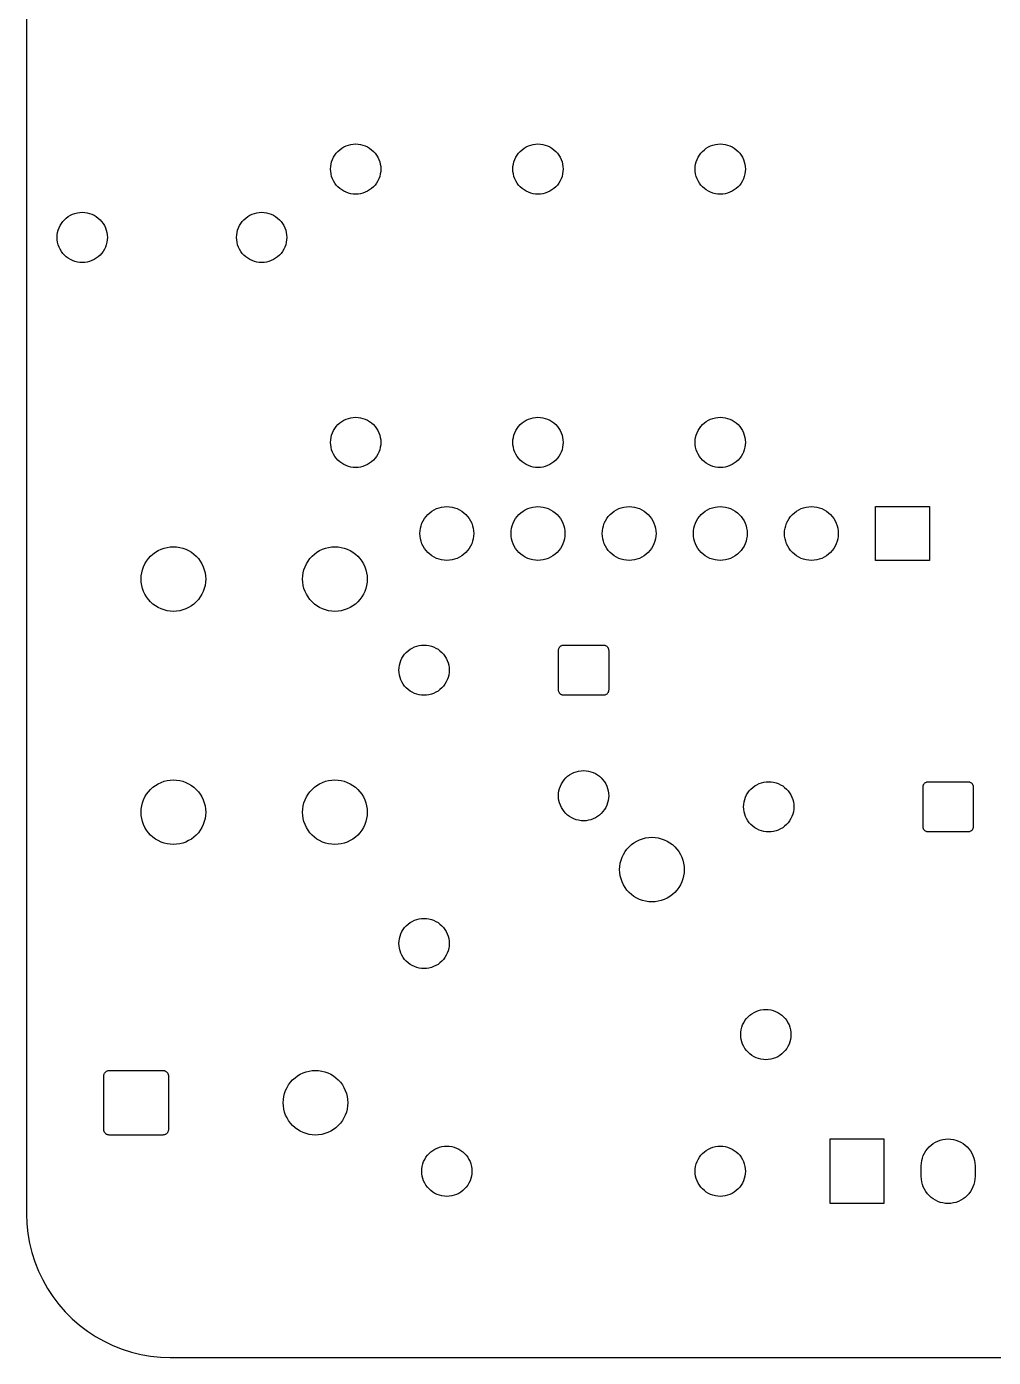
# Model space of a CAD drawing. Header units: millimetres. Extents: x 0 to 102, y 0 to 73.
# Drawn here: x 0 to 26.94, y 0 to 37.1 of the extents above; entities that cross this region are included whole.
import ezdxf

# ---------------------------------------------------------------- set-up
doc = ezdxf.new("R2010")
doc.units = ezdxf.units.MM
doc.layers.add('MASK_OPENINGS', color=5, linetype='Continuous')
doc.layers.add('OUTLINE', color=1, linetype='Continuous')

msp = doc.modelspace()

# ---------------------------------------------------------------- linework, layer by layer
at = {"layer": 'MASK_OPENINGS', "color": 5}
for points in [[(8.67511, 32.63511), (8.62899, 32.686), (8.58807, 32.74117), (8.55276, 32.80008), (8.5234, 32.86217), (8.50026, 32.92684), (8.48357, 32.99346), (8.47349, 33.0614), (8.47012, 33.13), (8.47349, 33.1986), (8.48357, 33.26654), (8.50026, 33.33317), (8.5234, 33.39783), (8.55276, 33.45992), (8.58807, 33.51883), (8.62899, 33.574), (8.67511, 33.62489), (8.726, 33.67102), (8.78117, 33.71193), (8.84008, 33.74724), (8.90217, 33.77661), (8.96684, 33.79974), (9.03346, 33.81643), (9.1014, 33.82651), (9.17, 33.82988), (9.2386, 33.82651), (9.30654, 33.81643), (9.37316, 33.79974), (9.43783, 33.77661), (9.49992, 33.74724), (9.55883, 33.71193), (9.614, 33.67102), (9.66489, 33.62489), (9.71101, 33.574), (9.75193, 33.51883), (9.78724, 33.45992), (9.8166, 33.39783), (9.83974, 33.33317), (9.85643, 33.26654), (9.86651, 33.1986), (9.86988, 33.13), (9.86651, 33.0614), (9.85643, 32.99346), (9.83974, 32.92684), (9.8166, 32.86217), (9.78724, 32.80008), (9.75193, 32.74117), (9.71101, 32.686), (9.66489, 32.63511), (9.614, 32.58899), (9.55883, 32.54807), (9.49992, 32.51276), (9.43783, 32.4834), (9.37316, 32.46026), (9.30654, 32.44357), (9.2386, 32.43349), (9.17, 32.43012), (9.1014, 32.43349), (9.03346, 32.44357), (8.96684, 32.46026), (8.90217, 32.4834), (8.84008, 32.51276), (8.78117, 32.54807), (8.726, 32.58899), (8.67511, 32.63511)], [(13.75511, 32.63511), (13.70899, 32.686), (13.66807, 32.74117), (13.63276, 32.80008), (13.6034, 32.86217), (13.58026, 32.92684), (13.56357, 32.99346), (13.55349, 33.0614), (13.55012, 33.13), (13.55349, 33.1986), (13.56357, 33.26654), (13.58026, 33.33317), (13.6034, 33.39783), (13.63276, 33.45992), (13.66807, 33.51883), (13.70899, 33.574), (13.75511, 33.62489), (13.806, 33.67102), (13.86117, 33.71193), (13.92008, 33.74724), (13.98217, 33.77661), (14.04684, 33.79974), (14.11346, 33.81643), (14.1814, 33.82651), (14.25, 33.82988), (14.3186, 33.82651), (14.38654, 33.81643), (14.45316, 33.79974), (14.51783, 33.77661), (14.57992, 33.74724), (14.63883, 33.71193), (14.694, 33.67102), (14.74489, 33.62489), (14.79101, 33.574), (14.83193, 33.51883), (14.86724, 33.45992), (14.8966, 33.39783), (14.91974, 33.33317), (14.93643, 33.26654), (14.94651, 33.1986), (14.94988, 33.13), (14.94651, 33.0614), (14.93643, 32.99346), (14.91974, 32.92684), (14.8966, 32.86217), (14.86724, 32.80008), (14.83193, 32.74117), (14.79101, 32.686), (14.74489, 32.63511), (14.694, 32.58899), (14.63883, 32.54807), (14.57992, 32.51276), (14.51783, 32.4834), (14.45316, 32.46026), (14.38654, 32.44357), (14.3186, 32.43349), (14.25, 32.43012), (14.1814, 32.43349), (14.11346, 32.44357), (14.04684, 32.46026), (13.98217, 32.4834), (13.92008, 32.51276), (13.86117, 32.54807), (13.806, 32.58899), (13.75511, 32.63511)], [(18.83511, 32.63511), (18.78899, 32.686), (18.74807, 32.74117), (18.71276, 32.80008), (18.6834, 32.86217), (18.66026, 32.92684), (18.64357, 32.99346), (18.63349, 33.0614), (18.63012, 33.13), (18.63349, 33.1986), (18.64357, 33.26654), (18.66026, 33.33317), (18.6834, 33.39783), (18.71276, 33.45992), (18.74807, 33.51883), (18.78899, 33.574), (18.83511, 33.62489), (18.886, 33.67102), (18.94117, 33.71193), (19.00008, 33.74724), (19.06217, 33.77661), (19.12684, 33.79974), (19.19346, 33.81643), (19.2614, 33.82651), (19.33, 33.82988), (19.3986, 33.82651), (19.46654, 33.81643), (19.53316, 33.79974), (19.59783, 33.77661), (19.65992, 33.74724), (19.71883, 33.71193), (19.774, 33.67102), (19.82489, 33.62489), (19.87101, 33.574), (19.91193, 33.51883), (19.94724, 33.45992), (19.9766, 33.39783), (19.99974, 33.33317), (20.01643, 33.26654), (20.02651, 33.1986), (20.02988, 33.13), (20.02651, 33.0614), (20.01643, 32.99346), (19.99974, 32.92684), (19.9766, 32.86217), (19.94724, 32.80008), (19.91193, 32.74117), (19.87101, 32.686), (19.82489, 32.63511), (19.774, 32.58899), (19.71883, 32.54807), (19.65992, 32.51276), (19.59783, 32.4834), (19.53316, 32.46026), (19.46654, 32.44357), (19.3986, 32.43349), (19.33, 32.43012), (19.2614, 32.43349), (19.19346, 32.44357), (19.12684, 32.46026), (19.06217, 32.4834), (19.00008, 32.51276), (18.94117, 32.54807), (18.886, 32.58899), (18.83511, 32.63511)], [(1.05511, 30.73011), (1.00899, 30.781), (0.96807, 30.83617), (0.93276, 30.89508), (0.9034, 30.95717), (0.88026, 31.02184), (0.86357, 31.08846), (0.85349, 31.1564), (0.85012, 31.225), (0.85349, 31.2936), (0.86357, 31.36154), (0.88026, 31.42816), (0.9034, 31.49283), (0.93276, 31.55492), (0.96807, 31.61383), (1.00899, 31.669), (1.05511, 31.71989), (1.106, 31.76601), (1.16117, 31.80693), (1.22008, 31.84224), (1.28217, 31.8716), (1.34684, 31.89474), (1.41346, 31.91143), (1.4814, 31.92151), (1.55, 31.92488), (1.6186, 31.92151), (1.68654, 31.91143), (1.75316, 31.89474), (1.81783, 31.8716), (1.87992, 31.84224), (1.93883, 31.80693), (1.994, 31.76601), (2.04489, 31.71989), (2.09101, 31.669), (2.13193, 31.61383), (2.16724, 31.55492), (2.1966, 31.49283), (2.21974, 31.42816), (2.23643, 31.36154), (2.24651, 31.2936), (2.24988, 31.225), (2.24651, 31.1564), (2.23643, 31.08846), (2.21974, 31.02184), (2.1966, 30.95717), (2.16724, 30.89508), (2.13193, 30.83617), (2.09101, 30.781), (2.04489, 30.73011), (1.994, 30.68399), (1.93883, 30.64307), (1.87992, 30.60776), (1.81783, 30.5784), (1.75316, 30.55526), (1.68654, 30.53857), (1.6186, 30.52849), (1.55, 30.52512), (1.4814, 30.52849), (1.41346, 30.53857), (1.34684, 30.55526), (1.28217, 30.5784), (1.22008, 30.60776), (1.16117, 30.64307), (1.106, 30.68399), (1.05511, 30.73011)], [(6.05511, 30.73011), (6.00899, 30.781), (5.96807, 30.83617), (5.93276, 30.89508), (5.9034, 30.95717), (5.88026, 31.02184), (5.86357, 31.08846), (5.85349, 31.1564), (5.85012, 31.225), (5.85349, 31.2936), (5.86357, 31.36154), (5.88026, 31.42816), (5.9034, 31.49283), (5.93276, 31.55492), (5.96807, 31.61383), (6.00899, 31.669), (6.05511, 31.71989), (6.106, 31.76601), (6.16117, 31.80693), (6.22008, 31.84224), (6.28217, 31.8716), (6.34684, 31.89474), (6.41346, 31.91143), (6.4814, 31.92151), (6.55, 31.92488), (6.6186, 31.92151), (6.68654, 31.91143), (6.75316, 31.89474), (6.81783, 31.8716), (6.87992, 31.84224), (6.93883, 31.80693), (6.994, 31.76601), (7.04489, 31.71989), (7.09101, 31.669), (7.13193, 31.61383), (7.16724, 31.55492), (7.1966, 31.49283), (7.21974, 31.42816), (7.23643, 31.36154), (7.24651, 31.2936), (7.24988, 31.225), (7.24651, 31.1564), (7.23643, 31.08846), (7.21974, 31.02184), (7.1966, 30.95717), (7.16724, 30.89508), (7.13193, 30.83617), (7.09101, 30.781), (7.04489, 30.73011), (6.994, 30.68399), (6.93883, 30.64307), (6.87992, 30.60776), (6.81783, 30.5784), (6.75316, 30.55526), (6.68654, 30.53857), (6.6186, 30.52849), (6.55, 30.52512), (6.4814, 30.52849), (6.41346, 30.53857), (6.34684, 30.55526), (6.28217, 30.5784), (6.22008, 30.60776), (6.16117, 30.64307), (6.106, 30.68399), (6.05511, 30.73011)], [(8.67511, 25.01511), (8.62899, 25.066), (8.58807, 25.12117), (8.55276, 25.18008), (8.5234, 25.24217), (8.50026, 25.30684), (8.48357, 25.37346), (8.47349, 25.4414), (8.47012, 25.51), (8.47349, 25.5786), (8.48357, 25.64654), (8.50026, 25.71317), (8.5234, 25.77783), (8.55276, 25.83992), (8.58807, 25.89883), (8.62899, 25.954), (8.67511, 26.00489), (8.726, 26.05102), (8.78117, 26.09193), (8.84008, 26.12724), (8.90217, 26.15661), (8.96684, 26.17974), (9.03346, 26.19643), (9.1014, 26.20651), (9.17, 26.20988), (9.2386, 26.20651), (9.30654, 26.19643), (9.37316, 26.17974), (9.43783, 26.15661), (9.49992, 26.12724), (9.55883, 26.09193), (9.614, 26.05102), (9.66489, 26.00489), (9.71101, 25.954), (9.75193, 25.89883), (9.78724, 25.83992), (9.8166, 25.77783), (9.83974, 25.71317), (9.85643, 25.64654), (9.86651, 25.5786), (9.86988, 25.51), (9.86651, 25.4414), (9.85643, 25.37346), (9.83974, 25.30684), (9.8166, 25.24217), (9.78724, 25.18008), (9.75193, 25.12117), (9.71101, 25.066), (9.66489, 25.01511), (9.614, 24.96899), (9.55883, 24.92807), (9.49992, 24.89276), (9.43783, 24.8634), (9.37316, 24.84026), (9.30654, 24.82357), (9.2386, 24.81349), (9.17, 24.81012), (9.1014, 24.81349), (9.03346, 24.82357), (8.96684, 24.84026), (8.90217, 24.8634), (8.84008, 24.89276), (8.78117, 24.92807), (8.726, 24.96899), (8.67511, 25.01511)], [(13.75511, 25.01511), (13.70899, 25.066), (13.66807, 25.12117), (13.63276, 25.18008), (13.6034, 25.24217), (13.58026, 25.30684), (13.56357, 25.37346), (13.55349, 25.4414), (13.55012, 25.51), (13.55349, 25.5786), (13.56357, 25.64654), (13.58026, 25.71317), (13.6034, 25.77783), (13.63276, 25.83992), (13.66807, 25.89883), (13.70899, 25.954), (13.75511, 26.00489), (13.806, 26.05102), (13.86117, 26.09193), (13.92008, 26.12724), (13.98217, 26.15661), (14.04684, 26.17974), (14.11346, 26.19643), (14.1814, 26.20651), (14.25, 26.20988), (14.3186, 26.20651), (14.38654, 26.19643), (14.45316, 26.17974), (14.51783, 26.15661), (14.57992, 26.12724), (14.63883, 26.09193), (14.694, 26.05102), (14.74489, 26.00489), (14.79101, 25.954), (14.83193, 25.89883), (14.86724, 25.83992), (14.8966, 25.77783), (14.91974, 25.71317), (14.93643, 25.64654), (14.94651, 25.5786), (14.94988, 25.51), (14.94651, 25.4414), (14.93643, 25.37346), (14.91974, 25.30684), (14.8966, 25.24217), (14.86724, 25.18008), (14.83193, 25.12117), (14.79101, 25.066), (14.74489, 25.01511), (14.694, 24.96899), (14.63883, 24.92807), (14.57992, 24.89276), (14.51783, 24.8634), (14.45316, 24.84026), (14.38654, 24.82357), (14.3186, 24.81349), (14.25, 24.81012), (14.1814, 24.81349), (14.11346, 24.82357), (14.04684, 24.84026), (13.98217, 24.8634), (13.92008, 24.89276), (13.86117, 24.92807), (13.806, 24.96899), (13.75511, 25.01511)], [(18.83511, 25.01511), (18.78899, 25.066), (18.74807, 25.12117), (18.71276, 25.18008), (18.6834, 25.24217), (18.66026, 25.30684), (18.64357, 25.37346), (18.63349, 25.4414), (18.63012, 25.51), (18.63349, 25.5786), (18.64357, 25.64654), (18.66026, 25.71317), (18.6834, 25.77783), (18.71276, 25.83992), (18.74807, 25.89883), (18.78899, 25.954), (18.83511, 26.00489), (18.886, 26.05102), (18.94117, 26.09193), (19.00008, 26.12724), (19.06217, 26.15661), (19.12684, 26.17974), (19.19346, 26.19643), (19.2614, 26.20651), (19.33, 26.20988), (19.3986, 26.20651), (19.46654, 26.19643), (19.53316, 26.17974), (19.59783, 26.15661), (19.65992, 26.12724), (19.71883, 26.09193), (19.774, 26.05102), (19.82489, 26.00489), (19.87101, 25.954), (19.91193, 25.89883), (19.94724, 25.83992), (19.9766, 25.77783), (19.99974, 25.71317), (20.01643, 25.64654), (20.02651, 25.5786), (20.02988, 25.51), (20.02651, 25.4414), (20.01643, 25.37346), (19.99974, 25.30684), (19.9766, 25.24217), (19.94724, 25.18008), (19.91193, 25.12117), (19.87101, 25.066), (19.82489, 25.01511), (19.774, 24.96899), (19.71883, 24.92807), (19.65992, 24.89276), (19.59783, 24.8634), (19.53316, 24.84026), (19.46654, 24.82357), (19.3986, 24.81349), (19.33, 24.81012), (19.2614, 24.81349), (19.19346, 24.82357), (19.12684, 24.84026), (19.06217, 24.8634), (19.00008, 24.89276), (18.94117, 24.92807), (18.886, 24.96899), (18.83511, 25.01511)], [(11.17976, 22.43976), (11.13034, 22.49428), (11.0865, 22.55339), (11.04867, 22.61651), (11.0172, 22.68303), (10.99241, 22.75232), (10.97453, 22.82371), (10.96373, 22.8965), (10.96012, 22.97), (10.96373, 23.0435), (10.97453, 23.11629), (10.99241, 23.18768), (11.0172, 23.25697), (11.04867, 23.32349), (11.0865, 23.38661), (11.13034, 23.44572), (11.17976, 23.50024), (11.23428, 23.54966), (11.29339, 23.5935), (11.35651, 23.63133), (11.42303, 23.6628), (11.49232, 23.68759), (11.56371, 23.70547), (11.6365, 23.71627), (11.71, 23.71988), (11.7835, 23.71627), (11.85629, 23.70547), (11.92768, 23.68759), (11.99697, 23.6628), (12.06349, 23.63133), (12.12661, 23.5935), (12.18572, 23.54966), (12.24024, 23.50024), (12.28966, 23.44572), (12.3335, 23.38661), (12.37133, 23.32349), (12.4028, 23.25697), (12.42759, 23.18768), (12.44547, 23.11629), (12.45627, 23.0435), (12.45988, 22.97), (12.45627, 22.8965), (12.44547, 22.82371), (12.42759, 22.75232), (12.4028, 22.68303), (12.37133, 22.61651), (12.3335, 22.55339), (12.28966, 22.49428), (12.24024, 22.43976), (12.18572, 22.39034), (12.12661, 22.3465), (12.06349, 22.30867), (11.99697, 22.2772), (11.92768, 22.25241), (11.85629, 22.23453), (11.7835, 22.22373), (11.71, 22.22012), (11.6365, 22.22373), (11.56371, 22.23453), (11.49232, 22.25241), (11.42303, 22.2772), (11.35651, 22.30867), (11.29339, 22.3465), (11.23428, 22.39034), (11.17976, 22.43976)], [(13.71976, 22.43976), (13.67034, 22.49428), (13.6265, 22.55339), (13.58867, 22.61651), (13.5572, 22.68303), (13.53241, 22.75232), (13.51453, 22.82371), (13.50373, 22.8965), (13.50012, 22.97), (13.50373, 23.0435), (13.51453, 23.11629), (13.53241, 23.18768), (13.5572, 23.25697), (13.58867, 23.32349), (13.6265, 23.38661), (13.67034, 23.44572), (13.71976, 23.50024), (13.77428, 23.54966), (13.83339, 23.5935), (13.89651, 23.63133), (13.96303, 23.6628), (14.03232, 23.68759), (14.10371, 23.70547), (14.1765, 23.71627), (14.25, 23.71988), (14.3235, 23.71627), (14.39629, 23.70547), (14.46768, 23.68759), (14.53697, 23.6628), (14.60349, 23.63133), (14.66661, 23.5935), (14.72572, 23.54966), (14.78024, 23.50024), (14.82966, 23.44572), (14.8735, 23.38661), (14.91133, 23.32349), (14.9428, 23.25697), (14.96759, 23.18768), (14.98547, 23.11629), (14.99627, 23.0435), (14.99988, 22.97), (14.99627, 22.8965), (14.98547, 22.82371), (14.96759, 22.75232), (14.9428, 22.68303), (14.91133, 22.61651), (14.8735, 22.55339), (14.82966, 22.49428), (14.78024, 22.43976), (14.72572, 22.39034), (14.66661, 22.3465), (14.60349, 22.30867), (14.53697, 22.2772), (14.46768, 22.25241), (14.39629, 22.23453), (14.3235, 22.22373), (14.25, 22.22012), (14.1765, 22.22373), (14.10371, 22.23453), (14.03232, 22.25241), (13.96303, 22.2772), (13.89651, 22.30867), (13.83339, 22.3465), (13.77428, 22.39034), (13.71976, 22.43976)], [(16.25976, 22.43976), (16.21034, 22.49428), (16.1665, 22.55339), (16.12867, 22.61651), (16.0972, 22.68303), (16.07241, 22.75232), (16.05453, 22.82371), (16.04373, 22.8965), (16.04012, 22.97), (16.04373, 23.0435), (16.05453, 23.11629), (16.07241, 23.18768), (16.0972, 23.25697), (16.12867, 23.32349), (16.1665, 23.38661), (16.21034, 23.44572), (16.25976, 23.50024), (16.31428, 23.54966), (16.37339, 23.5935), (16.43651, 23.63133), (16.50303, 23.6628), (16.57232, 23.68759), (16.64371, 23.70547), (16.7165, 23.71627), (16.79, 23.71988), (16.8635, 23.71627), (16.93629, 23.70547), (17.00768, 23.68759), (17.07697, 23.6628), (17.14349, 23.63133), (17.20661, 23.5935), (17.26572, 23.54966), (17.32024, 23.50024), (17.36966, 23.44572), (17.4135, 23.38661), (17.45133, 23.32349), (17.4828, 23.25697), (17.50759, 23.18768), (17.52547, 23.11629), (17.53627, 23.0435), (17.53988, 22.97), (17.53627, 22.8965), (17.52547, 22.82371), (17.50759, 22.75232), (17.4828, 22.68303), (17.45133, 22.61651), (17.4135, 22.55339), (17.36966, 22.49428), (17.32024, 22.43976), (17.26572, 22.39034), (17.20661, 22.3465), (17.14349, 22.30867), (17.07697, 22.2772), (17.00768, 22.25241), (16.93629, 22.23453), (16.8635, 22.22373), (16.79, 22.22012), (16.7165, 22.22373), (16.64371, 22.23453), (16.57232, 22.25241), (16.50303, 22.2772), (16.43651, 22.30867), (16.37339, 22.3465), (16.31428, 22.39034), (16.25976, 22.43976)], [(18.79976, 22.43976), (18.75034, 22.49428), (18.7065, 22.55339), (18.66867, 22.61651), (18.6372, 22.68303), (18.61241, 22.75232), (18.59453, 22.82371), (18.58373, 22.8965), (18.58012, 22.97), (18.58373, 23.0435), (18.59453, 23.11629), (18.61241, 23.18768), (18.6372, 23.25697), (18.66867, 23.32349), (18.7065, 23.38661), (18.75034, 23.44572), (18.79976, 23.50024), (18.85428, 23.54966), (18.91339, 23.5935), (18.97651, 23.63133), (19.04303, 23.6628), (19.11232, 23.68759), (19.18371, 23.70547), (19.2565, 23.71627), (19.33, 23.71988), (19.4035, 23.71627), (19.47629, 23.70547), (19.54768, 23.68759), (19.61697, 23.6628), (19.68349, 23.63133), (19.74661, 23.5935), (19.80572, 23.54966), (19.86024, 23.50024), (19.90966, 23.44572), (19.9535, 23.38661), (19.99133, 23.32349), (20.0228, 23.25697), (20.04759, 23.18768), (20.06547, 23.11629), (20.07627, 23.0435), (20.07988, 22.97), (20.07627, 22.8965), (20.06547, 22.82371), (20.04759, 22.75232), (20.0228, 22.68303), (19.99133, 22.61651), (19.9535, 22.55339), (19.90966, 22.49428), (19.86024, 22.43976), (19.80572, 22.39034), (19.74661, 22.3465), (19.68349, 22.30867), (19.61697, 22.2772), (19.54768, 22.25241), (19.47629, 22.23453), (19.4035, 22.22373), (19.33, 22.22012), (19.2565, 22.22373), (19.18371, 22.23453), (19.11232, 22.25241), (19.04303, 22.2772), (18.97651, 22.30867), (18.91339, 22.3465), (18.85428, 22.39034), (18.79976, 22.43976)], [(21.33976, 22.43976), (21.29034, 22.49428), (21.2465, 22.55339), (21.20867, 22.61651), (21.1772, 22.68303), (21.15241, 22.75232), (21.13453, 22.82371), (21.12373, 22.8965), (21.12012, 22.97), (21.12373, 23.0435), (21.13453, 23.11629), (21.15241, 23.18768), (21.1772, 23.25697), (21.20867, 23.32349), (21.2465, 23.38661), (21.29034, 23.44572), (21.33976, 23.50024), (21.39428, 23.54966), (21.45339, 23.5935), (21.51651, 23.63133), (21.58303, 23.6628), (21.65232, 23.68759), (21.72371, 23.70547), (21.7965, 23.71627), (21.87, 23.71988), (21.9435, 23.71627), (22.01629, 23.70547), (22.08768, 23.68759), (22.15697, 23.6628), (22.22349, 23.63133), (22.28661, 23.5935), (22.34572, 23.54966), (22.40024, 23.50024), (22.44966, 23.44572), (22.4935, 23.38661), (22.53133, 23.32349), (22.5628, 23.25697), (22.58759, 23.18768), (22.60547, 23.11629), (22.61627, 23.0435), (22.61988, 22.97), (22.61627, 22.8965), (22.60547, 22.82371), (22.58759, 22.75232), (22.5628, 22.68303), (22.53133, 22.61651), (22.4935, 22.55339), (22.44966, 22.49428), (22.40024, 22.43976), (22.34572, 22.39034), (22.28661, 22.3465), (22.22349, 22.30867), (22.15697, 22.2772), (22.08768, 22.25241), (22.01629, 22.23453), (21.9435, 22.22373), (21.87, 22.22012), (21.7965, 22.22373), (21.72371, 22.23453), (21.65232, 22.25241), (21.58303, 22.2772), (21.51651, 22.30867), (21.45339, 22.3465), (21.39428, 22.39034), (21.33976, 22.43976)], [(25.16, 22.22), (23.66, 22.22), (23.66, 23.72), (25.16, 23.72), (25.16, 22.22)], [(3.45369, 21.06369), (3.39438, 21.12912), (3.34178, 21.20005), (3.29638, 21.2758), (3.25862, 21.35563), (3.22887, 21.43878), (3.20741, 21.52444), (3.19445, 21.6118), (3.19012, 21.7), (3.19445, 21.7882), (3.20741, 21.87556), (3.22887, 21.96122), (3.25862, 22.04437), (3.29638, 22.1242), (3.34178, 22.19995), (3.39438, 22.27088), (3.45369, 22.33631), (3.51912, 22.39562), (3.59005, 22.44822), (3.6658, 22.49362), (3.74563, 22.53138), (3.82878, 22.56113), (3.91444, 22.58259), (4.0018, 22.59555), (4.09, 22.59988), (4.1782, 22.59555), (4.26556, 22.58259), (4.35122, 22.56113), (4.43437, 22.53138), (4.5142, 22.49362), (4.58995, 22.44822), (4.66088, 22.39562), (4.72631, 22.33631), (4.78562, 22.27088), (4.83822, 22.19995), (4.88362, 22.1242), (4.92138, 22.04437), (4.95113, 21.96122), (4.97259, 21.87556), (4.98555, 21.7882), (4.98988, 21.7), (4.98555, 21.6118), (4.97259, 21.52444), (4.95113, 21.43878), (4.92138, 21.35563), (4.88362, 21.2758), (4.83822, 21.20005), (4.78562, 21.12912), (4.72631, 21.06369), (4.66088, 21.00438), (4.58995, 20.95178), (4.5142, 20.90638), (4.43437, 20.86862), (4.35122, 20.83887), (4.26556, 20.81741), (4.1782, 20.80445), (4.09, 20.80012), (4.0018, 20.80445), (3.91444, 20.81741), (3.82878, 20.83887), (3.74563, 20.86862), (3.6658, 20.90638), (3.59005, 20.95178), (3.51912, 21.00438), (3.45369, 21.06369)], [(7.95369, 21.06369), (7.89438, 21.12912), (7.84178, 21.20005), (7.79638, 21.2758), (7.75862, 21.35563), (7.72887, 21.43878), (7.70741, 21.52444), (7.69445, 21.6118), (7.69012, 21.7), (7.69445, 21.7882), (7.70741, 21.87556), (7.72887, 21.96122), (7.75862, 22.04437), (7.79638, 22.1242), (7.84178, 22.19995), (7.89438, 22.27088), (7.95369, 22.33631), (8.01912, 22.39562), (8.09005, 22.44822), (8.1658, 22.49362), (8.24563, 22.53138), (8.32878, 22.56113), (8.41444, 22.58259), (8.5018, 22.59555), (8.59, 22.59988), (8.6782, 22.59555), (8.76556, 22.58259), (8.85122, 22.56113), (8.93437, 22.53138), (9.0142, 22.49362), (9.08995, 22.44822), (9.16088, 22.39562), (9.22631, 22.33631), (9.28562, 22.27088), (9.33822, 22.19995), (9.38362, 22.1242), (9.42138, 22.04437), (9.45113, 21.96122), (9.47259, 21.87556), (9.48555, 21.7882), (9.48988, 21.7), (9.48555, 21.6118), (9.47259, 21.52444), (9.45113, 21.43878), (9.42138, 21.35563), (9.38362, 21.2758), (9.33822, 21.20005), (9.28562, 21.12912), (9.22631, 21.06369), (9.16088, 21.00438), (9.08995, 20.95178), (9.0142, 20.90638), (8.93437, 20.86862), (8.85122, 20.83887), (8.76556, 20.81741), (8.6782, 20.80445), (8.59, 20.80012), (8.5018, 20.80445), (8.41444, 20.81741), (8.32878, 20.83887), (8.24563, 20.86862), (8.1658, 20.90638), (8.09005, 20.95178), (8.01912, 21.00438), (7.95369, 21.06369)], [(10.58011, 18.66511), (10.53399, 18.716), (10.49307, 18.77117), (10.45776, 18.83008), (10.4284, 18.89217), (10.40526, 18.95684), (10.38857, 19.02346), (10.37849, 19.0914), (10.37512, 19.16), (10.37849, 19.2286), (10.38857, 19.29654), (10.40526, 19.36316), (10.4284, 19.42783), (10.45776, 19.48992), (10.49307, 19.54883), (10.53399, 19.604), (10.58011, 19.65489), (10.631, 19.70101), (10.68617, 19.74193), (10.74508, 19.77724), (10.80717, 19.8066), (10.87184, 19.82974), (10.93846, 19.84643), (11.0064, 19.85651), (11.075, 19.85988), (11.1436, 19.85651), (11.21154, 19.84643), (11.27816, 19.82974), (11.34283, 19.8066), (11.40492, 19.77724), (11.46383, 19.74193), (11.519, 19.70101), (11.56989, 19.65489), (11.61601, 19.604), (11.65693, 19.54883), (11.69224, 19.48992), (11.7216, 19.42783), (11.74474, 19.36316), (11.76143, 19.29654), (11.77151, 19.2286), (11.77488, 19.16), (11.77151, 19.0914), (11.76143, 19.02346), (11.74474, 18.95684), (11.7216, 18.89217), (11.69224, 18.83008), (11.65693, 18.77117), (11.61601, 18.716), (11.56989, 18.66511), (11.519, 18.61899), (11.46383, 18.57807), (11.40492, 18.54276), (11.34283, 18.5134), (11.27816, 18.49026), (11.21154, 18.47357), (11.1436, 18.46349), (11.075, 18.46012), (11.0064, 18.46349), (10.93846, 18.47357), (10.87184, 18.49026), (10.80717, 18.5134), (10.74508, 18.54276), (10.68617, 18.57807), (10.631, 18.61899), (10.58011, 18.66511)], [(16.11351, 18.46657), (16.09924, 18.463), (16.08469, 18.46084), (16.06755, 18.46), (14.97245, 18.46), (14.95531, 18.46084), (14.94076, 18.463), (14.92649, 18.46657), (14.91264, 18.47153), (14.89935, 18.47782), (14.88673, 18.48538), (14.87492, 18.49414), (14.86402, 18.50402), (14.85414, 18.51492), (14.84538, 18.52673), (14.83782, 18.53935), (14.83153, 18.55264), (14.82657, 18.56649), (14.823, 18.58076), (14.82084, 18.59531), (14.82, 18.61245), (14.82, 19.70755), (14.82084, 19.72469), (14.823, 19.73924), (14.82657, 19.75351), (14.83153, 19.76736), (14.83782, 19.78065), (14.84538, 19.79327), (14.85414, 19.80508), (14.86402, 19.81598), (14.87492, 19.82586), (14.88673, 19.83462), (14.89935, 19.84218), (14.91264, 19.84847), (14.92649, 19.85343), (14.94076, 19.857), (14.95531, 19.85916), (14.97245, 19.86), (16.06755, 19.86), (16.08469, 19.85916), (16.09924, 19.857), (16.11351, 19.85343), (16.12736, 19.84847), (16.14065, 19.84218), (16.15327, 19.83462), (16.16508, 19.82586), (16.17598, 19.81598), (16.18586, 19.80508), (16.19462, 19.79327), (16.20218, 19.78065), (16.20847, 19.76736), (16.21343, 19.75351), (16.217, 19.73924), (16.21916, 19.72469), (16.22, 19.70755), (16.22, 18.61245), (16.21916, 18.59531), (16.217, 18.58076), (16.21343, 18.56649), (16.20847, 18.55264), (16.20218, 18.53935), (16.19462, 18.52673), (16.18586, 18.51492), (16.17598, 18.50402), (16.16508, 18.49414), (16.15327, 18.48538), (16.14065, 18.47782), (16.12736, 18.47153), (16.11351, 18.46657)], [(15.02511, 15.16511), (14.97899, 15.216), (14.93807, 15.27117), (14.90276, 15.33008), (14.8734, 15.39217), (14.85026, 15.45684), (14.83357, 15.52346), (14.82349, 15.5914), (14.82012, 15.66), (14.82349, 15.7286), (14.83357, 15.79654), (14.85026, 15.86316), (14.8734, 15.92783), (14.90276, 15.98992), (14.93807, 16.04883), (14.97899, 16.104), (15.02511, 16.15489), (15.076, 16.20101), (15.13117, 16.24193), (15.19008, 16.27724), (15.25217, 16.3066), (15.31684, 16.32974), (15.38346, 16.34643), (15.4514, 16.35651), (15.52, 16.35988), (15.5886, 16.35651), (15.65654, 16.34643), (15.72316, 16.32974), (15.78783, 16.3066), (15.84992, 16.27724), (15.90883, 16.24193), (15.964, 16.20101), (16.01489, 16.15489), (16.06101, 16.104), (16.10193, 16.04883), (16.13724, 15.98992), (16.1666, 15.92783), (16.18974, 15.86316), (16.20643, 15.79654), (16.21651, 15.7286), (16.21988, 15.66), (16.21651, 15.5914), (16.20643, 15.52346), (16.18974, 15.45684), (16.1666, 15.39217), (16.13724, 15.33008), (16.10193, 15.27117), (16.06101, 15.216), (16.01489, 15.16511), (15.964, 15.11899), (15.90883, 15.07807), (15.84992, 15.04276), (15.78783, 15.0134), (15.72316, 14.99026), (15.65654, 14.97357), (15.5886, 14.96349), (15.52, 14.96012), (15.4514, 14.96349), (15.38346, 14.97357), (15.31684, 14.99026), (15.25217, 15.0134), (15.19008, 15.04276), (15.13117, 15.07807), (15.076, 15.11899), (15.02511, 15.16511)], [(3.45369, 14.56369), (3.39438, 14.62912), (3.34178, 14.70005), (3.29638, 14.7758), (3.25862, 14.85563), (3.22887, 14.93878), (3.20741, 15.02444), (3.19445, 15.1118), (3.19012, 15.2), (3.19445, 15.2882), (3.20741, 15.37556), (3.22887, 15.46122), (3.25862, 15.54437), (3.29638, 15.6242), (3.34178, 15.69995), (3.39438, 15.77088), (3.45369, 15.83631), (3.51912, 15.89562), (3.59005, 15.94822), (3.6658, 15.99362), (3.74563, 16.03138), (3.82878, 16.06113), (3.91444, 16.08259), (4.0018, 16.09555), (4.09, 16.09988), (4.1782, 16.09555), (4.26556, 16.08259), (4.35122, 16.06113), (4.43437, 16.03138), (4.5142, 15.99362), (4.58995, 15.94822), (4.66088, 15.89562), (4.72631, 15.83631), (4.78562, 15.77088), (4.83822, 15.69995), (4.88362, 15.6242), (4.92138, 15.54437), (4.95113, 15.46122), (4.97259, 15.37556), (4.98555, 15.2882), (4.98988, 15.2), (4.98555, 15.1118), (4.97259, 15.02444), (4.95113, 14.93878), (4.92138, 14.85563), (4.88362, 14.7758), (4.83822, 14.70005), (4.78562, 14.62912), (4.72631, 14.56369), (4.66088, 14.50438), (4.58995, 14.45178), (4.5142, 14.40638), (4.43437, 14.36862), (4.35122, 14.33887), (4.26556, 14.31741), (4.1782, 14.30445), (4.09, 14.30012), (4.0018, 14.30445), (3.91444, 14.31741), (3.82878, 14.33887), (3.74563, 14.36862), (3.6658, 14.40638), (3.59005, 14.45178), (3.51912, 14.50438), (3.45369, 14.56369)], [(7.95369, 14.56369), (7.89438, 14.62912), (7.84178, 14.70005), (7.79638, 14.7758), (7.75862, 14.85563), (7.72887, 14.93878), (7.70741, 15.02444), (7.69445, 15.1118), (7.69012, 15.2), (7.69445, 15.2882), (7.70741, 15.37556), (7.72887, 15.46122), (7.75862, 15.54437), (7.79638, 15.6242), (7.84178, 15.69995), (7.89438, 15.77088), (7.95369, 15.83631), (8.01912, 15.89562), (8.09005, 15.94822), (8.1658, 15.99362), (8.24563, 16.03138), (8.32878, 16.06113), (8.41444, 16.08259), (8.5018, 16.09555), (8.59, 16.09988), (8.6782, 16.09555), (8.76556, 16.08259), (8.85122, 16.06113), (8.93437, 16.03138), (9.0142, 15.99362), (9.08995, 15.94822), (9.16088, 15.89562), (9.22631, 15.83631), (9.28562, 15.77088), (9.33822, 15.69995), (9.38362, 15.6242), (9.42138, 15.54437), (9.45113, 15.46122), (9.47259, 15.37556), (9.48555, 15.2882), (9.48988, 15.2), (9.48555, 15.1118), (9.47259, 15.02444), (9.45113, 14.93878), (9.42138, 14.85563), (9.38362, 14.7758), (9.33822, 14.70005), (9.28562, 14.62912), (9.22631, 14.56369), (9.16088, 14.50438), (9.08995, 14.45178), (9.0142, 14.40638), (8.93437, 14.36862), (8.85122, 14.33887), (8.76556, 14.31741), (8.6782, 14.30445), (8.59, 14.30012), (8.5018, 14.30445), (8.41444, 14.31741), (8.32878, 14.33887), (8.24563, 14.36862), (8.1658, 14.40638), (8.09005, 14.45178), (8.01912, 14.50438), (7.95369, 14.56369)], [(20.18511, 14.85511), (20.13899, 14.906), (20.09807, 14.96117), (20.06276, 15.02008), (20.0334, 15.08217), (20.01026, 15.14684), (19.99357, 15.21346), (19.98349, 15.2814), (19.98012, 15.35), (19.98349, 15.4186), (19.99357, 15.48654), (20.01026, 15.55316), (20.0334, 15.61783), (20.06276, 15.67992), (20.09807, 15.73883), (20.13899, 15.794), (20.18511, 15.84489), (20.236, 15.89101), (20.29117, 15.93193), (20.35008, 15.96724), (20.41217, 15.9966), (20.47684, 16.01974), (20.54346, 16.03643), (20.6114, 16.04651), (20.68, 16.04988), (20.7486, 16.04651), (20.81654, 16.03643), (20.88316, 16.01974), (20.94783, 15.9966), (21.00992, 15.96724), (21.06883, 15.93193), (21.124, 15.89101), (21.17489, 15.84489), (21.22101, 15.794), (21.26193, 15.73883), (21.29724, 15.67992), (21.3266, 15.61783), (21.34974, 15.55316), (21.36643, 15.48654), (21.37651, 15.4186), (21.37988, 15.35), (21.37651, 15.2814), (21.36643, 15.21346), (21.34974, 15.14684), (21.3266, 15.08217), (21.29724, 15.02008), (21.26193, 14.96117), (21.22101, 14.906), (21.17489, 14.85511), (21.124, 14.80899), (21.06883, 14.76807), (21.00992, 14.73276), (20.94783, 14.7034), (20.88316, 14.68026), (20.81654, 14.66357), (20.7486, 14.65349), (20.68, 14.65012), (20.6114, 14.65349), (20.54346, 14.66357), (20.47684, 14.68026), (20.41217, 14.7034), (20.35008, 14.73276), (20.29117, 14.76807), (20.236, 14.80899), (20.18511, 14.85511)], [(25.00538, 14.71673), (24.99782, 14.72935), (24.99153, 14.74264), (24.98657, 14.75649), (24.983, 14.77076), (24.98084, 14.78531), (24.98, 14.80245), (24.98, 15.89755), (24.98084, 15.91469), (24.983, 15.92924), (24.98657, 15.94351), (24.99153, 15.95736), (24.99782, 15.97065), (25.00538, 15.98327), (25.01414, 15.99508), (25.02402, 16.00598), (25.03492, 16.01586), (25.04673, 16.02462), (25.05935, 16.03218), (25.07264, 16.03847), (25.08649, 16.04343), (25.10076, 16.047), (25.11531, 16.04916), (25.13245, 16.05), (26.22755, 16.05), (26.24469, 16.04916), (26.25924, 16.047), (26.27351, 16.04343), (26.28736, 16.03847), (26.30065, 16.03218), (26.31327, 16.02462), (26.32508, 16.01586), (26.33598, 16.00598), (26.34586, 15.99508), (26.35462, 15.98327), (26.36218, 15.97065), (26.36847, 15.95736), (26.37343, 15.94351), (26.377, 15.92924), (26.37916, 15.91469), (26.38, 15.89755), (26.38, 14.80245), (26.37916, 14.78531), (26.377, 14.77076), (26.37343, 14.75649), (26.36847, 14.74264), (26.36218, 14.72935), (26.35462, 14.71673), (26.34586, 14.70492), (26.33598, 14.69402), (26.32508, 14.68414), (26.31327, 14.67538), (26.30065, 14.66782), (26.28736, 14.66153), (26.27351, 14.65657), (26.25924, 14.653), (26.24469, 14.65084), (26.22755, 14.65), (25.13245, 14.65), (25.11531, 14.65084), (25.10076, 14.653), (25.08649, 14.65657), (25.07264, 14.66153), (25.05935, 14.66782), (25.04673, 14.67538), (25.03492, 14.68414), (25.02402, 14.69402), (25.01414, 14.70492), (25.00538, 14.71673)], [(16.78869, 12.96369), (16.72938, 13.02912), (16.67678, 13.10005), (16.63138, 13.1758), (16.59362, 13.25563), (16.56387, 13.33878), (16.54241, 13.42444), (16.52945, 13.5118), (16.52512, 13.6), (16.52945, 13.6882), (16.54241, 13.77556), (16.56387, 13.86122), (16.59362, 13.94437), (16.63138, 14.0242), (16.67678, 14.09995), (16.72938, 14.17088), (16.78869, 14.23631), (16.85412, 14.29562), (16.92505, 14.34822), (17.0008, 14.39362), (17.08063, 14.43138), (17.16378, 14.46113), (17.24944, 14.48259), (17.3368, 14.49555), (17.425, 14.49988), (17.5132, 14.49555), (17.60056, 14.48259), (17.68622, 14.46113), (17.76937, 14.43138), (17.8492, 14.39362), (17.92495, 14.34822), (17.99588, 14.29562), (18.06131, 14.23631), (18.12062, 14.17088), (18.17322, 14.09995), (18.21862, 14.0242), (18.25638, 13.94437), (18.28613, 13.86122), (18.30759, 13.77556), (18.32055, 13.6882), (18.32488, 13.6), (18.32055, 13.5118), (18.30759, 13.42444), (18.28613, 13.33878), (18.25638, 13.25563), (18.21862, 13.1758), (18.17322, 13.10005), (18.12062, 13.02912), (18.06131, 12.96369), (17.99588, 12.90438), (17.92495, 12.85178), (17.8492, 12.80638), (17.76937, 12.76862), (17.68622, 12.73887), (17.60056, 12.71741), (17.5132, 12.70445), (17.425, 12.70012), (17.3368, 12.70445), (17.24944, 12.71741), (17.16378, 12.73887), (17.08063, 12.76862), (17.0008, 12.80638), (16.92505, 12.85178), (16.85412, 12.90438), (16.78869, 12.96369)], [(10.58011, 11.04511), (10.53399, 11.096), (10.49307, 11.15117), (10.45776, 11.21008), (10.4284, 11.27217), (10.40526, 11.33684), (10.38857, 11.40346), (10.37849, 11.4714), (10.37512, 11.54), (10.37849, 11.6086), (10.38857, 11.67654), (10.40526, 11.74316), (10.4284, 11.80783), (10.45776, 11.86992), (10.49307, 11.92883), (10.53399, 11.984), (10.58011, 12.03489), (10.631, 12.08101), (10.68617, 12.12193), (10.74508, 12.15724), (10.80717, 12.1866), (10.87184, 12.20974), (10.93846, 12.22643), (11.0064, 12.23651), (11.075, 12.23988), (11.1436, 12.23651), (11.21154, 12.22643), (11.27816, 12.20974), (11.34283, 12.1866), (11.40492, 12.15724), (11.46383, 12.12193), (11.519, 12.08101), (11.56989, 12.03489), (11.61601, 11.984), (11.65693, 11.92883), (11.69224, 11.86992), (11.7216, 11.80783), (11.74474, 11.74316), (11.76143, 11.67654), (11.77151, 11.6086), (11.77488, 11.54), (11.77151, 11.4714), (11.76143, 11.40346), (11.74474, 11.33684), (11.7216, 11.27217), (11.69224, 11.21008), (11.65693, 11.15117), (11.61601, 11.096), (11.56989, 11.04511), (11.519, 10.99899), (11.46383, 10.95807), (11.40492, 10.92276), (11.34283, 10.8934), (11.27816, 10.87026), (11.21154, 10.85357), (11.1436, 10.84349), (11.075, 10.84012), (11.0064, 10.84349), (10.93846, 10.85357), (10.87184, 10.87026), (10.80717, 10.8934), (10.74508, 10.92276), (10.68617, 10.95807), (10.631, 10.99899), (10.58011, 11.04511)], [(20.10511, 8.50511), (20.05899, 8.556), (20.01807, 8.61117), (19.98276, 8.67008), (19.9534, 8.73217), (19.93026, 8.79684), (19.91357, 8.86346), (19.90349, 8.9314), (19.90012, 9), (19.90349, 9.0686), (19.91357, 9.13654), (19.93026, 9.20316), (19.9534, 9.26783), (19.98276, 9.32992), (20.01807, 9.38883), (20.05899, 9.444), (20.10511, 9.49489), (20.156, 9.54101), (20.21117, 9.58193), (20.27008, 9.61724), (20.33217, 9.6466), (20.39684, 9.66974), (20.46346, 9.68643), (20.5314, 9.69651), (20.6, 9.69988), (20.6686, 9.69651), (20.73654, 9.68643), (20.80316, 9.66974), (20.86783, 9.6466), (20.92992, 9.61724), (20.98883, 9.58193), (21.044, 9.54101), (21.09489, 9.49489), (21.14101, 9.444), (21.18193, 9.38883), (21.21724, 9.32992), (21.2466, 9.26783), (21.26974, 9.20316), (21.28643, 9.13654), (21.29651, 9.0686), (21.29988, 9), (21.29651, 8.9314), (21.28643, 8.86346), (21.26974, 8.79684), (21.2466, 8.73217), (21.21724, 8.67008), (21.18193, 8.61117), (21.14101, 8.556), (21.09489, 8.50511), (21.044, 8.45899), (20.98883, 8.41807), (20.92992, 8.38276), (20.86783, 8.3534), (20.80316, 8.33026), (20.73654, 8.31357), (20.6686, 8.30349), (20.6, 8.30012), (20.5314, 8.30349), (20.46346, 8.31357), (20.39684, 8.33026), (20.33217, 8.3534), (20.27008, 8.38276), (20.21117, 8.41807), (20.156, 8.45899), (20.10511, 8.50511)], [(2.19402, 6.24402), (2.18414, 6.25492), (2.17538, 6.26673), (2.16782, 6.27935), (2.16153, 6.29264), (2.15657, 6.30649), (2.153, 6.32076), (2.15084, 6.33531), (2.15, 6.35245), (2.15, 7.84755), (2.15084, 7.86469), (2.153, 7.87924), (2.15657, 7.89351), (2.16153, 7.90736), (2.16782, 7.92065), (2.17538, 7.93327), (2.18414, 7.94508), (2.19402, 7.95598), (2.20492, 7.96586), (2.21673, 7.97462), (2.22935, 7.98218), (2.24264, 7.98847), (2.25649, 7.99343), (2.27076, 7.997), (2.28531, 7.99916), (2.30245, 8), (3.79755, 8), (3.81469, 7.99916), (3.82924, 7.997), (3.84351, 7.99343), (3.85736, 7.98847), (3.87065, 7.98218), (3.88327, 7.97462), (3.89508, 7.96586), (3.90598, 7.95598), (3.91586, 7.94508), (3.92462, 7.93327), (3.93218, 7.92065), (3.93847, 7.90736), (3.94343, 7.89351), (3.947, 7.87924), (3.94916, 7.86469), (3.95, 7.84755), (3.95, 6.35245), (3.94916, 6.33531), (3.947, 6.32076), (3.94343, 6.30649), (3.93847, 6.29264), (3.93218, 6.27935), (3.92462, 6.26673), (3.91586, 6.25492), (3.90598, 6.24402), (3.89508, 6.23414), (3.88327, 6.22538), (3.87065, 6.21782), (3.85736, 6.21153), (3.84351, 6.20657), (3.82924, 6.203), (3.81469, 6.20084), (3.79755, 6.2), (2.30245, 6.2), (2.28531, 6.20084), (2.27076, 6.203), (2.25649, 6.20657), (2.24264, 6.21153), (2.22935, 6.21782), (2.21673, 6.22538), (2.20492, 6.23414), (2.19402, 6.24402)], [(7.41369, 6.46369), (7.35438, 6.52912), (7.30178, 6.60005), (7.25638, 6.6758), (7.21862, 6.75563), (7.18887, 6.83878), (7.16741, 6.92444), (7.15445, 7.0118), (7.15012, 7.1), (7.15445, 7.1882), (7.16741, 7.27556), (7.18887, 7.36122), (7.21862, 7.44437), (7.25638, 7.5242), (7.30178, 7.59995), (7.35438, 7.67088), (7.41369, 7.73631), (7.47912, 7.79562), (7.55005, 7.84822), (7.6258, 7.89362), (7.70563, 7.93138), (7.78878, 7.96113), (7.87444, 7.98259), (7.9618, 7.99555), (8.05, 7.99988), (8.1382, 7.99555), (8.22556, 7.98259), (8.31122, 7.96113), (8.39437, 7.93138), (8.4742, 7.89362), (8.54995, 7.84822), (8.62088, 7.79562), (8.68631, 7.73631), (8.74562, 7.67088), (8.79822, 7.59995), (8.84362, 7.5242), (8.88138, 7.44437), (8.91113, 7.36122), (8.93259, 7.27556), (8.94555, 7.1882), (8.94988, 7.1), (8.94555, 7.0118), (8.93259, 6.92444), (8.91113, 6.83878), (8.88138, 6.75563), (8.84362, 6.6758), (8.79822, 6.60005), (8.74562, 6.52912), (8.68631, 6.46369), (8.62088, 6.40438), (8.54995, 6.35178), (8.4742, 6.30638), (8.39437, 6.26862), (8.31122, 6.23887), (8.22556, 6.21741), (8.1382, 6.20445), (8.05, 6.20012), (7.9618, 6.20445), (7.87444, 6.21741), (7.78878, 6.23887), (7.70563, 6.26862), (7.6258, 6.30638), (7.55005, 6.35178), (7.47912, 6.40438), (7.41369, 6.46369)], [(23.89, 4.29), (22.39, 4.29), (22.39, 6.09), (23.89, 6.09), (23.89, 4.29)], [(26.21024, 5.87024), (26.25966, 5.81572), (26.3035, 5.75661), (26.34133, 5.69349), (26.3728, 5.62697), (26.39759, 5.55768), (26.41547, 5.48629), (26.42627, 5.4135), (26.43, 5.33755), (26.43, 5.04245), (26.42627, 4.9665), (26.41547, 4.89371), (26.39759, 4.82232), (26.3728, 4.75303), (26.34133, 4.68651), (26.3035, 4.62339), (26.25966, 4.56428), (26.21024, 4.50976), (26.15572, 4.46034), (26.09661, 4.4165), (26.03349, 4.37867), (25.96697, 4.3472), (25.89768, 4.32241), (25.82629, 4.30453), (25.7535, 4.29373), (25.68, 4.29012), (25.6065, 4.29373), (25.53371, 4.30453), (25.46232, 4.32241), (25.39303, 4.3472), (25.32651, 4.37867), (25.26339, 4.4165), (25.20428, 4.46034), (25.14976, 4.50976), (25.10034, 4.56428), (25.0565, 4.62339), (25.01867, 4.68651), (24.9872, 4.75303), (24.96241, 4.82232), (24.94453, 4.89371), (24.93373, 4.9665), (24.93, 5.04245), (24.93, 5.33755), (24.93373, 5.4135), (24.94453, 5.48629), (24.96241, 5.55768), (24.9872, 5.62697), (25.01867, 5.69349), (25.0565, 5.75661), (25.10034, 5.81572), (25.14976, 5.87024), (25.20428, 5.91966), (25.26339, 5.9635), (25.32651, 6.00133), (25.39303, 6.0328), (25.46232, 6.05759), (25.53371, 6.07547), (25.6065, 6.08627), (25.68, 6.08988), (25.7535, 6.08627), (25.82629, 6.07547), (25.89768, 6.05759), (25.96697, 6.0328), (26.03349, 6.00133), (26.09661, 5.9635), (26.15572, 5.91966), (26.21024, 5.87024)], [(11.21511, 4.69511), (11.16899, 4.746), (11.12807, 4.80117), (11.09276, 4.86008), (11.0634, 4.92217), (11.04026, 4.98684), (11.02357, 5.05346), (11.01349, 5.1214), (11.01012, 5.19), (11.01349, 5.2586), (11.02357, 5.32654), (11.04026, 5.39316), (11.0634, 5.45783), (11.09276, 5.51992), (11.12807, 5.57883), (11.16899, 5.634), (11.21511, 5.68489), (11.266, 5.73101), (11.32117, 5.77193), (11.38008, 5.80724), (11.44217, 5.8366), (11.50684, 5.85974), (11.57346, 5.87643), (11.6414, 5.88651), (11.71, 5.88988), (11.7786, 5.88651), (11.84654, 5.87643), (11.91316, 5.85974), (11.97783, 5.8366), (12.03992, 5.80724), (12.09883, 5.77193), (12.154, 5.73101), (12.20489, 5.68489), (12.25101, 5.634), (12.29193, 5.57883), (12.32724, 5.51992), (12.3566, 5.45783), (12.37974, 5.39316), (12.39643, 5.32654), (12.40651, 5.2586), (12.40988, 5.19), (12.40651, 5.1214), (12.39643, 5.05346), (12.37974, 4.98684), (12.3566, 4.92217), (12.32724, 4.86008), (12.29193, 4.80117), (12.25101, 4.746), (12.20489, 4.69511), (12.154, 4.64899), (12.09883, 4.60807), (12.03992, 4.57276), (11.97783, 4.5434), (11.91316, 4.52026), (11.84654, 4.50357), (11.7786, 4.49349), (11.71, 4.49012), (11.6414, 4.49349), (11.57346, 4.50357), (11.50684, 4.52026), (11.44217, 4.5434), (11.38008, 4.57276), (11.32117, 4.60807), (11.266, 4.64899), (11.21511, 4.69511)], [(18.83511, 4.69511), (18.78899, 4.746), (18.74807, 4.80117), (18.71276, 4.86008), (18.6834, 4.92217), (18.66026, 4.98684), (18.64357, 5.05346), (18.63349, 5.1214), (18.63012, 5.19), (18.63349, 5.2586), (18.64357, 5.32654), (18.66026, 5.39316), (18.6834, 5.45783), (18.71276, 5.51992), (18.74807, 5.57883), (18.78899, 5.634), (18.83511, 5.68489), (18.886, 5.73101), (18.94117, 5.77193), (19.00008, 5.80724), (19.06217, 5.8366), (19.12684, 5.85974), (19.19346, 5.87643), (19.2614, 5.88651), (19.33, 5.88988), (19.3986, 5.88651), (19.46654, 5.87643), (19.53316, 5.85974), (19.59783, 5.8366), (19.65992, 5.80724), (19.71883, 5.77193), (19.774, 5.73101), (19.82489, 5.68489), (19.87101, 5.634), (19.91193, 5.57883), (19.94724, 5.51992), (19.9766, 5.45783), (19.99974, 5.39316), (20.01643, 5.32654), (20.02651, 5.2586), (20.02988, 5.19), (20.02651, 5.1214), (20.01643, 5.05346), (19.99974, 4.98684), (19.9766, 4.92217), (19.94724, 4.86008), (19.91193, 4.80117), (19.87101, 4.746), (19.82489, 4.69511), (19.774, 4.64899), (19.71883, 4.60807), (19.65992, 4.57276), (19.59783, 4.5434), (19.53316, 4.52026), (19.46654, 4.50357), (19.3986, 4.49349), (19.33, 4.49012), (19.2614, 4.49349), (19.19346, 4.50357), (19.12684, 4.52026), (19.06217, 4.5434), (19.00008, 4.57276), (18.94117, 4.60807), (18.886, 4.64899), (18.83511, 4.69511)]]:
    msp.add_lwpolyline(points, close=True, dxfattribs=at)
at = {"layer": 'OUTLINE', "color": 1}
msp.add_lwpolyline([(0, 69.25), (0, 4), (0.00932, 3.72703), (0.03726, 3.45533), (0.08366, 3.18618), (0.14833, 2.92081), (0.23096, 2.66048), (0.33115, 2.4064), (0.44846, 2.15974), (0.58232, 1.92166), (0.73212, 1.69328), (0.89715, 1.47565), (1.07666, 1.26979), (1.26979, 1.07666), (1.47565, 0.89715), (1.69328, 0.73212), (1.92166, 0.58232), (2.15974, 0.44846), (2.4064, 0.33115), (2.66048, 0.23096), (2.92081, 0.14833), (3.18618, 0.08366), (3.45533, 0.03726), (3.72703, 0.00932), (4, 0), (97.88, 0)], dxfattribs=at)

doc.saveas('drawing.dxf')
